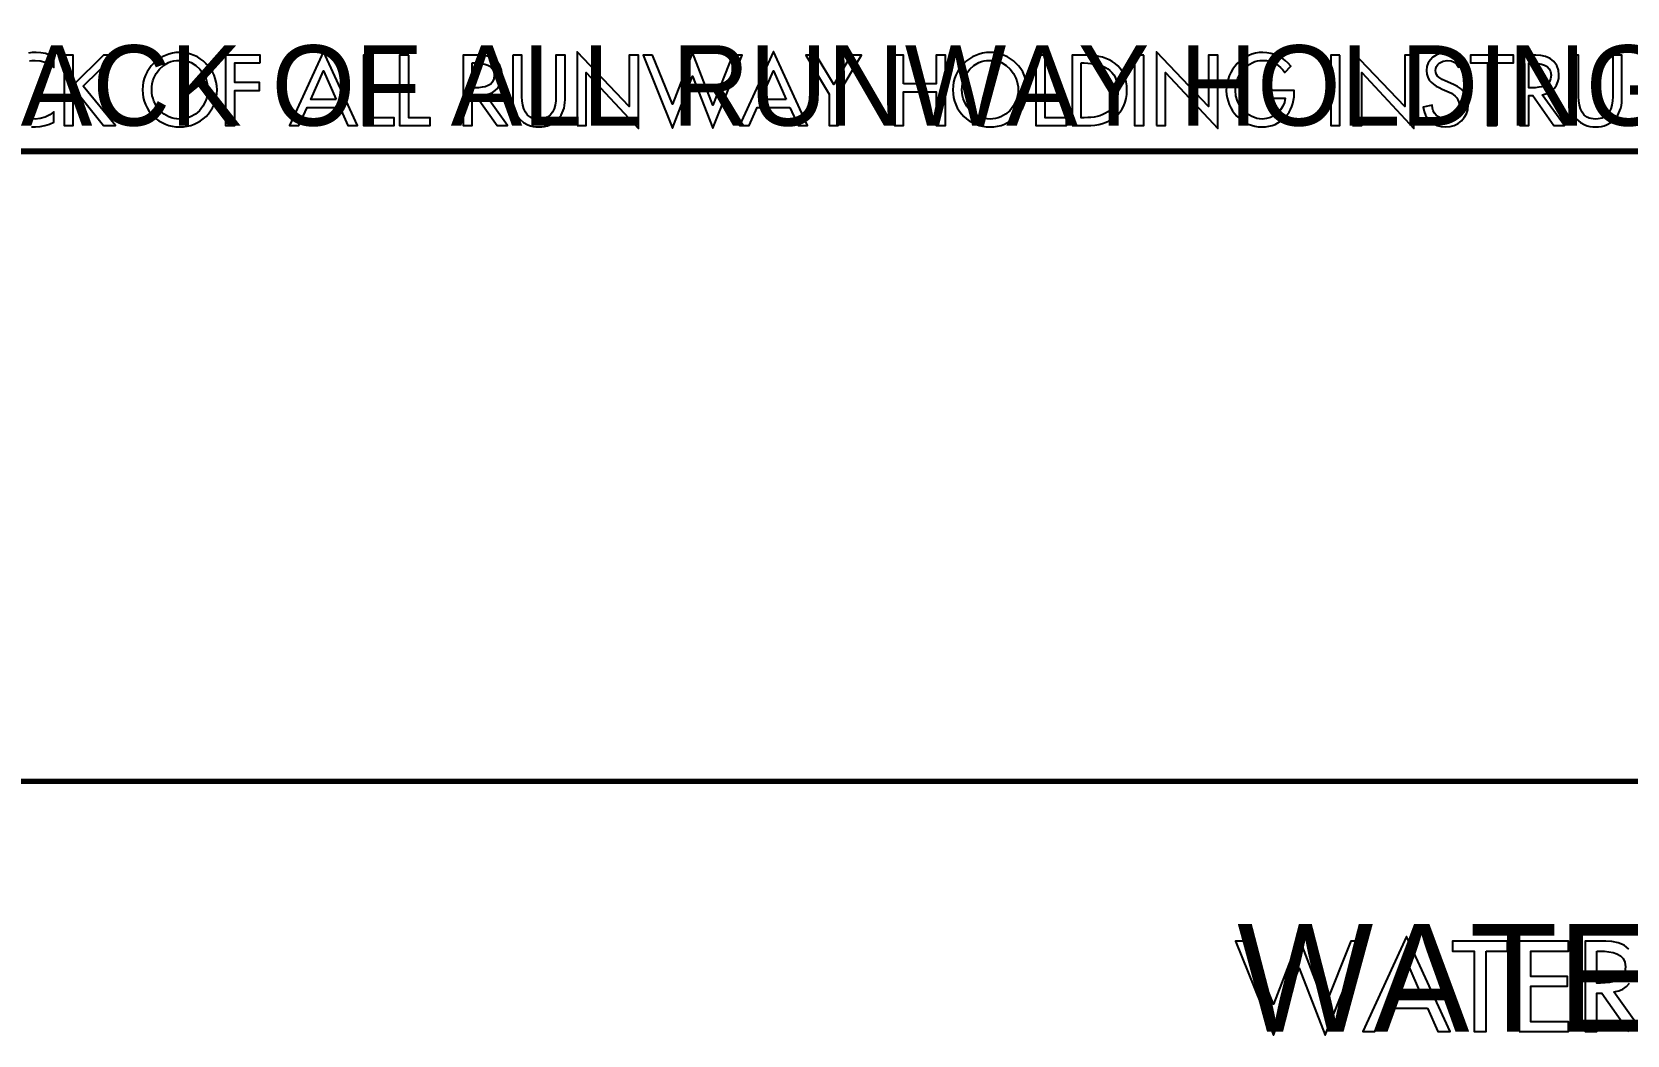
# Model space of a CAD drawing. Extents: x 0.08 to 5.7, y 0.31 to 7.95.
# Drawn here: x 2.559 to 4.113, y 0.378 to 1.356 of the extents above; entities that cross this region are included whole.
import ezdxf

# ---------------------------------------------------------------- set-up
doc = ezdxf.new("R2010")
doc.units = 0
doc.layers.get('0').update_dxf_attribs({"linetype": 'CONTINUOUS'})

msp = doc.modelspace()

# ---------------------------------------------------------------- linework, layer by layer
at = {"color": 0}
for points, const_width in [([(0.252929, 7.62446), (5.12706, 7.62446), (5.12706, 0.625543), (0.252929, 0.625543), (0.252929, 7.62446)], 0.005417), ([(2.1786, 1.23942), (4.99414, 1.23942)], 0.005833)]:
    msp.add_lwpolyline(points, dxfattribs=dict(at, const_width=const_width))
for points in [[(2.85915, 1.28223), (2.86708, 1.26443), (2.87642, 1.26443), (2.84332, 1.33664), (2.81028, 1.26443), (2.81944, 1.26443), (2.82736, 1.28223), (2.85915, 1.28223)], [(3.29764, 1.28223), (3.30556, 1.26443), (3.31472, 1.26443), (3.28168, 1.33664), (3.24858, 1.26443), (3.25792, 1.26443), (3.26585, 1.28223), (3.29764, 1.28223)], [(2.58068, 1.33111), (2.57667, 1.33317), (2.57237, 1.33458), (2.56793, 1.33539), (2.56332, 1.33572), (2.55957, 1.33556), (2.55599, 1.33502)], [(2.55697, 1.32747), (2.55957, 1.32791), (2.5625, 1.32807), (2.56739, 1.32764), (2.57221, 1.32623), (2.57667, 1.32416), (2.58068, 1.32113), (2.58068, 1.33111)], [(2.59961, 1.30387), (2.59961, 1.33317), (2.59071, 1.33317), (2.59071, 1.26443), (2.59961, 1.26443), (2.59961, 1.29373), (2.60308, 1.29709), (2.62901, 1.26443), (2.64068, 1.26443), (2.60915, 1.3029), (2.64014, 1.33317), (2.6289, 1.33317), (2.59961, 1.30387)], [(2.70335, 1.33572), (2.6996, 1.33556), (2.69613, 1.33502), (2.69265, 1.33404), (2.68929, 1.3329), (2.68608, 1.33138), (2.68321, 1.32959), (2.68039, 1.32747), (2.67779, 1.32514), (2.6754, 1.32265), (2.67333, 1.31988), (2.67156, 1.31679), (2.66986, 1.31358), (2.66863, 1.31027), (2.66775, 1.3068), (2.66721, 1.30317), (2.66694, 1.29943), (2.66721, 1.29557), (2.66775, 1.29183), (2.66863, 1.28836), (2.66986, 1.28488), (2.67139, 1.28168), (2.67318, 1.27875), (2.6754, 1.27599), (2.67763, 1.27349), (2.68028, 1.2711), (2.68306, 1.26915), (2.68608, 1.26736), (2.68929, 1.26584), (2.69249, 1.2647), (2.69596, 1.26389), (2.6996, 1.26335), (2.70335, 1.26318), (2.70692, 1.26335), (2.71056, 1.26389), (2.71403, 1.2647), (2.71724, 1.26584), (2.72043, 1.26736), (2.72347, 1.26915), (2.72624, 1.2711), (2.72889, 1.27349), (2.73113, 1.27599), (2.73335, 1.27875), (2.73514, 1.28168), (2.73665, 1.28488), (2.7379, 1.28836), (2.73876, 1.29183), (2.73931, 1.29557), (2.73958, 1.29943), (2.73931, 1.30317), (2.73876, 1.3068), (2.7379, 1.31027), (2.73665, 1.31358), (2.73503, 1.31679), (2.73318, 1.31988), (2.73113, 1.32265), (2.72874, 1.32514), (2.72613, 1.32747), (2.72331, 1.32959), (2.72043, 1.33138), (2.71724, 1.3329), (2.71386, 1.33404), (2.71039, 1.33502), (2.70692, 1.33556), (2.70335, 1.33572)], [(2.70335, 1.27083), (2.70057, 1.271), (2.69775, 1.27138), (2.69526, 1.27208), (2.69276, 1.27306), (2.68804, 1.27555), (2.68403, 1.27902), (2.68072, 1.28331), (2.67806, 1.28819), (2.67725, 1.29085), (2.67654, 1.29362), (2.67611, 1.29655), (2.676, 1.29943), (2.676, 1.30235), (2.67638, 1.30512), (2.67708, 1.30794), (2.6779, 1.31055), (2.68028, 1.31527), (2.6836, 1.31961), (2.6875, 1.32308), (2.69222, 1.32585), (2.69472, 1.32682), (2.69749, 1.32747), (2.70031, 1.32791), (2.70335, 1.32807), (2.70628, 1.32791), (2.70904, 1.32747), (2.71181, 1.32682), (2.71431, 1.32585), (2.71903, 1.32308), (2.72293, 1.31961), (2.72624, 1.31527), (2.72862, 1.31055), (2.72944, 1.30794), (2.73014, 1.30512), (2.73058, 1.30235), (2.73058, 1.29943), (2.73042, 1.29655), (2.72999, 1.29362), (2.72933, 1.29085), (2.72846, 1.28819), (2.72586, 1.28331), (2.7225, 1.27902), (2.71847, 1.27555), (2.71376, 1.27306), (2.71126, 1.27208), (2.70876, 1.27138), (2.70594, 1.271), (2.70335, 1.27083)], [(2.78168, 1.32557), (2.78168, 1.33317), (2.74794, 1.33317), (2.74794, 1.26443), (2.75678, 1.26443), (2.75678, 1.29877), (2.78082, 1.29877), (2.78082, 1.30637), (2.75678, 1.30637), (2.75678, 1.32557), (2.78168, 1.32557)], [(2.89111, 1.33317), (2.88222, 1.33317), (2.88222, 1.26443), (2.91211, 1.26443), (2.91211, 1.27208), (2.89111, 1.27208), (2.89111, 1.33317)], [(2.92638, 1.33317), (2.91749, 1.33317), (2.91749, 1.26443), (2.94737, 1.26443), (2.94737, 1.27208), (2.92638, 1.27208), (2.92638, 1.33317)], [(3.00097, 1.2946), (3.00456, 1.29541), (3.00792, 1.29682), (3.01069, 1.29877), (3.01307, 1.30111), (3.01486, 1.30387), (3.01628, 1.30707), (3.01708, 1.31044), (3.01736, 1.31391), (3.01682, 1.31863), (3.01514, 1.32308), (3.01247, 1.32693), (3.00874, 1.33002), (3.00429, 1.33181), (2.99957, 1.33279), (2.99485, 1.33306), (2.99001, 1.33317), (2.97933, 1.33317), (2.97933, 1.26443), (2.98817, 1.26443), (2.98817, 1.29373), (2.99181, 1.29373), (3.01247, 1.26443), (3.02262, 1.26443), (3.00097, 1.2946)], [(2.98817, 1.32557), (2.99056, 1.32557), (2.99388, 1.32541), (2.99724, 1.32514), (3.00043, 1.32444), (3.00347, 1.32346), (3.00597, 1.32194), (3.00803, 1.31988), (3.00933, 1.31706), (3.00971, 1.31358), (3.00933, 1.31), (3.00803, 1.30724), (3.00624, 1.30501), (3.00375, 1.30349), (3.00082, 1.30235), (2.99778, 1.30181), (2.99431, 1.30138), (2.991, 1.30138), (2.98817, 1.30138), (2.98817, 1.32557)], [(3.02778, 1.33317), (3.02778, 1.28971), (3.02778, 1.28695), (3.02821, 1.28418), (3.02875, 1.28152), (3.02946, 1.27919), (3.03168, 1.27458), (3.03456, 1.27067), (3.03819, 1.26752), (3.04249, 1.26514), (3.04497, 1.26432), (3.04753, 1.26373), (3.05029, 1.26335), (3.05317, 1.26318), (3.05599, 1.26335), (3.05875, 1.26373), (3.06142, 1.26432), (3.06375, 1.26514), (3.06803, 1.26752), (3.07183, 1.27067), (3.07471, 1.27458), (3.07682, 1.27919), (3.07764, 1.28152), (3.07818, 1.28418), (3.07844, 1.28695), (3.07861, 1.28971), (3.07861, 1.33317), (3.06972, 1.33317), (3.06972, 1.29264), (3.06961, 1.28847), (3.0689, 1.28445), (3.06793, 1.28082), (3.0664, 1.27751), (3.06418, 1.27474), (3.06125, 1.27262), (3.05957, 1.27181), (3.05761, 1.27127), (3.05556, 1.271), (3.05317, 1.27083), (3.05083, 1.271), (3.04861, 1.27127), (3.04665, 1.27181), (3.04497, 1.27262), (3.0421, 1.27474), (3.03999, 1.27751), (3.03836, 1.28082), (3.03737, 1.28445), (3.03678, 1.28847), (3.03668, 1.29264), (3.03668, 1.33317), (3.02778, 1.33317)], [(3.09028, 1.26443), (3.09918, 1.26443), (3.09918, 1.31624), (3.15001, 1.26166), (3.15001, 1.33317), (3.14111, 1.33317), (3.14111, 1.28304), (3.09028, 1.33637), (3.09028, 1.26443)], [(3.1639, 1.33317), (3.15457, 1.33317), (3.18332, 1.26194), (3.2029, 1.3125), (3.2225, 1.26194), (3.25125, 1.33317), (3.24181, 1.33317), (3.2225, 1.28429), (3.2029, 1.33572), (3.18332, 1.28527), (3.1639, 1.33317)], [(3.33599, 1.29498), (3.33599, 1.26443), (3.34483, 1.26443), (3.34483, 1.29498), (3.36735, 1.33317), (3.35747, 1.33317), (3.34044, 1.30447), (3.32335, 1.33317), (3.31332, 1.33317), (3.33599, 1.29498)], [(3.40847, 1.30512), (3.40847, 1.33317), (3.39958, 1.33317), (3.39958, 1.26443), (3.40847, 1.26443), (3.40847, 1.29753), (3.44026, 1.29753), (3.44026, 1.26443), (3.44917, 1.26443), (3.44917, 1.33317), (3.44026, 1.33317), (3.44026, 1.30512), (3.40847, 1.30512)], [(3.49262, 1.33572), (3.48904, 1.33556), (3.4854, 1.33502), (3.48193, 1.33404), (3.47862, 1.3329), (3.47553, 1.33138), (3.4725, 1.32959), (3.46972, 1.32747), (3.46707, 1.32514), (3.46474, 1.32265), (3.46263, 1.31988), (3.46083, 1.31679), (3.45931, 1.31358), (3.45806, 1.31027), (3.45708, 1.3068), (3.45654, 1.30317), (3.45637, 1.29943), (3.45654, 1.29557), (3.45708, 1.29183), (3.45806, 1.28836), (3.45915, 1.28488), (3.46072, 1.28168), (3.46263, 1.27875), (3.46474, 1.27599), (3.46707, 1.27349), (3.46957, 1.2711), (3.47239, 1.26915), (3.47542, 1.26736), (3.47862, 1.26584), (3.48193, 1.2647), (3.4854, 1.26389), (3.48888, 1.26335), (3.49262, 1.26318), (3.49625, 1.26335), (3.49983, 1.26389), (3.50331, 1.2647), (3.50667, 1.26584), (3.50971, 1.26736), (3.51281, 1.26915), (3.51557, 1.2711), (3.51818, 1.27349), (3.52056, 1.27599), (3.52262, 1.27875), (3.52447, 1.28168), (3.52599, 1.28488), (3.52724, 1.28836), (3.52806, 1.29183), (3.5286, 1.29557), (3.52886, 1.29943), (3.5286, 1.30317), (3.52806, 1.3068), (3.52724, 1.31027), (3.52599, 1.31358), (3.52447, 1.31679), (3.52251, 1.31988), (3.5204, 1.32265), (3.51807, 1.32514), (3.51557, 1.32747), (3.51264, 1.32959), (3.50971, 1.33138), (3.50651, 1.3329), (3.50319, 1.33404), (3.49983, 1.33502), (3.49625, 1.33556), (3.49262, 1.33572)], [(3.49262, 1.27083), (3.48986, 1.271), (3.48719, 1.27138), (3.4846, 1.27208), (3.4821, 1.27306), (3.47749, 1.27555), (3.47331, 1.27902), (3.47, 1.28331), (3.4675, 1.28819), (3.46653, 1.29085), (3.46582, 1.29362), (3.46544, 1.29655), (3.46528, 1.29943), (3.46544, 1.30235), (3.46571, 1.30512), (3.46636, 1.30794), (3.46724, 1.31055), (3.46957, 1.31527), (3.47293, 1.31961), (3.47678, 1.32308), (3.48156, 1.32585), (3.48415, 1.32682), (3.48682, 1.32747), (3.48958, 1.32791), (3.49262, 1.32807), (3.49556, 1.32791), (3.49832, 1.32747), (3.50108, 1.32682), (3.50364, 1.32585), (3.50836, 1.32308), (3.51238, 1.31961), (3.51557, 1.31527), (3.5179, 1.31055), (3.51878, 1.30794), (3.51942, 1.30512), (3.51986, 1.30235), (3.52001, 1.29943), (3.51986, 1.29655), (3.51942, 1.29362), (3.51878, 1.29085), (3.51779, 1.28819), (3.51514, 1.28331), (3.51183, 1.27902), (3.50776, 1.27555), (3.50319, 1.27306), (3.50054, 1.27208), (3.49804, 1.27138), (3.49528, 1.271), (3.49262, 1.27083)], [(3.54622, 1.33317), (3.53722, 1.33317), (3.53722, 1.26443), (3.56722, 1.26443), (3.56722, 1.27208), (3.54622, 1.27208), (3.54622, 1.33317)], [(3.57249, 1.26443), (3.58681, 1.26443), (3.59082, 1.26459), (3.59472, 1.26497), (3.59847, 1.26568), (3.60211, 1.26655), (3.60558, 1.2678), (3.60872, 1.26915), (3.61182, 1.271), (3.61458, 1.27289), (3.61708, 1.27528), (3.61931, 1.27778), (3.62125, 1.28071), (3.62294, 1.28375), (3.62418, 1.28722), (3.62517, 1.29096), (3.62582, 1.29487), (3.62597, 1.29915), (3.62582, 1.30333), (3.62517, 1.30724), (3.62418, 1.31082), (3.62294, 1.31418), (3.62125, 1.31722), (3.61931, 1.31999), (3.61697, 1.32265), (3.61442, 1.32487), (3.61165, 1.32682), (3.60861, 1.32845), (3.60542, 1.32986), (3.60211, 1.33111), (3.59847, 1.33192), (3.59483, 1.33263), (3.59099, 1.33306), (3.58708, 1.33317), (3.57249, 1.33317), (3.57249, 1.26443)], [(3.58138, 1.32557), (3.58442, 1.32557), (3.58778, 1.32541), (3.59082, 1.32514), (3.59403, 1.32487), (3.59694, 1.32416), (3.59972, 1.32335), (3.60249, 1.32237), (3.60499, 1.32113), (3.60736, 1.31972), (3.60943, 1.31803), (3.61139, 1.31613), (3.61307, 1.31391), (3.61442, 1.31152), (3.61556, 1.30876), (3.61637, 1.30572), (3.61697, 1.30252), (3.61708, 1.29877), (3.61697, 1.29514), (3.61637, 1.29194), (3.61556, 1.2889), (3.61442, 1.28613), (3.61307, 1.28375), (3.61139, 1.28152), (3.60943, 1.27957), (3.60736, 1.27794), (3.60499, 1.27653), (3.60249, 1.27528), (3.59972, 1.27414), (3.59694, 1.27349), (3.59403, 1.27279), (3.59082, 1.27235), (3.58778, 1.27224), (3.58442, 1.27208), (3.58138, 1.27208), (3.58138, 1.32557)], [(3.64236, 1.33317), (3.63346, 1.33317), (3.63346, 1.26443), (3.64236, 1.26443), (3.64236, 1.33317)], [(3.65474, 1.26443), (3.66363, 1.26443), (3.66363, 1.31624), (3.71446, 1.26166), (3.71446, 1.33317), (3.70557, 1.33317), (3.70557, 1.28304), (3.65474, 1.33637), (3.65474, 1.26443)], [(3.76264, 1.29877), (3.76264, 1.29112), (3.78, 1.29112), (3.77946, 1.28711), (3.77794, 1.28331), (3.77572, 1.27984), (3.77279, 1.2768), (3.76942, 1.27431), (3.76585, 1.27235), (3.76193, 1.27127), (3.75792, 1.27083), (3.75526, 1.271), (3.75265, 1.27138), (3.75017, 1.27224), (3.74761, 1.27322), (3.74322, 1.27582), (3.73931, 1.27946), (3.73611, 1.28364), (3.73372, 1.28836), (3.73221, 1.29335), (3.73167, 1.29861), (3.73182, 1.30165), (3.73221, 1.30458), (3.73292, 1.30735), (3.73372, 1.31011), (3.73628, 1.31516), (3.73958, 1.31944), (3.74349, 1.32308), (3.74804, 1.32568), (3.75054, 1.32682), (3.75319, 1.32747), (3.75586, 1.32791), (3.75863, 1.32807), (3.76183, 1.32791), (3.76471, 1.3272), (3.76779, 1.32623), (3.77056, 1.32487), (3.77322, 1.32308), (3.77572, 1.32113), (3.77794, 1.31874), (3.77983, 1.31624), (3.78554, 1.32237), (3.78293, 1.32541), (3.78, 1.32807), (3.77696, 1.3304), (3.77349, 1.33225), (3.76986, 1.33377), (3.76611, 1.33485), (3.76221, 1.33539), (3.75836, 1.33572), (3.75472, 1.33556), (3.75125, 1.33502), (3.74778, 1.33404), (3.74457, 1.33279), (3.74154, 1.33127), (3.73861, 1.32943), (3.73583, 1.3272), (3.73335, 1.32487), (3.73096, 1.32221), (3.72889, 1.31928), (3.72711, 1.31624), (3.72569, 1.31304), (3.72444, 1.30957), (3.72347, 1.30599), (3.72304, 1.30225), (3.72276, 1.29834), (3.72304, 1.29487), (3.72347, 1.2914), (3.72444, 1.28819), (3.72553, 1.28488), (3.72711, 1.28179), (3.72874, 1.27902), (3.73085, 1.27626), (3.73307, 1.27376), (3.73557, 1.27138), (3.73817, 1.26931), (3.741, 1.26752), (3.74403, 1.26595), (3.74724, 1.26487), (3.75054, 1.26389), (3.7539, 1.26335), (3.75738, 1.26318), (3.76085, 1.26335), (3.76417, 1.26389), (3.76736, 1.26459), (3.77029, 1.26568), (3.77306, 1.26709), (3.77572, 1.26877), (3.77806, 1.27056), (3.78028, 1.27262), (3.78222, 1.27501), (3.78401, 1.27751), (3.78543, 1.28027), (3.78668, 1.28304), (3.78765, 1.28613), (3.78836, 1.28928), (3.7889, 1.29264), (3.78901, 1.29612), (3.78901, 1.29877), (3.76264, 1.29877)], [(3.8335, 1.33317), (3.8246, 1.33317), (3.8246, 1.26443), (3.8335, 1.26443), (3.8335, 1.33317)], [(3.84581, 1.26443), (3.85471, 1.26443), (3.85471, 1.31624), (3.90554, 1.26166), (3.90554, 1.33317), (3.89665, 1.33317), (3.89665, 1.28304), (3.84581, 1.33637), (3.84581, 1.26443)], [(3.95611, 1.32568), (3.95458, 1.32791), (3.95281, 1.33002), (3.95085, 1.33165), (3.94862, 1.33306), (3.94624, 1.33415), (3.94374, 1.33502), (3.94114, 1.33556), (3.93821, 1.33572), (3.93446, 1.33539), (3.93072, 1.33458), (3.92725, 1.33306), (3.92404, 1.33111), (3.92156, 1.32861), (3.91943, 1.32557), (3.91818, 1.3221), (3.91775, 1.31803), (3.91808, 1.31456), (3.91906, 1.31152), (3.92042, 1.30887), (3.92236, 1.30664), (3.92469, 1.30474), (3.92725, 1.3029), (3.93001, 1.30154), (3.93294, 1.30013), (3.93767, 1.29807), (3.94206, 1.29595), (3.94586, 1.29319), (3.94737, 1.2915), (3.94846, 1.28961), (3.94933, 1.28722), (3.9496, 1.28456), (3.94933, 1.28196), (3.94862, 1.2793), (3.94749, 1.27696), (3.94596, 1.27501), (3.94417, 1.27322), (3.94194, 1.27192), (3.93956, 1.2711), (3.93696, 1.27083), (3.93419, 1.2711), (3.93164, 1.27181), (3.92947, 1.27306), (3.92736, 1.27458), (3.92567, 1.27653), (3.92443, 1.27886), (3.92378, 1.28141), (3.92344, 1.28429), (3.91461, 1.28233), (3.91558, 1.27832), (3.91694, 1.27458), (3.91917, 1.27127), (3.92182, 1.26845), (3.92486, 1.26628), (3.92833, 1.26459), (3.93207, 1.26362), (3.93608, 1.26318), (3.94069, 1.26362), (3.94488, 1.2647), (3.94862, 1.26655), (3.95193, 1.26904), (3.95458, 1.27224), (3.95665, 1.27582), (3.9579, 1.28), (3.9585, 1.28456), (3.95806, 1.28874), (3.95708, 1.29237), (3.95557, 1.29557), (3.95344, 1.29818), (3.95085, 1.30056), (3.94792, 1.30263), (3.94461, 1.30431), (3.94114, 1.30599), (3.93608, 1.30794), (3.93294, 1.30946), (3.92974, 1.31152), (3.9285, 1.31277), (3.92751, 1.31429), (3.92681, 1.31613), (3.92665, 1.31803), (3.92692, 1.32026), (3.92763, 1.32221), (3.92876, 1.32389), (3.93028, 1.32541), (3.93403, 1.32737), (3.93804, 1.32807), (3.94168, 1.32764), (3.94461, 1.32639), (3.94694, 1.32433), (3.949, 1.3214), (3.95611, 1.32568)], [(3.98594, 1.32557), (4.00239, 1.32557), (4.00239, 1.33317), (3.96072, 1.33317), (3.96072, 1.32557), (3.97711, 1.32557), (3.97711, 1.26443), (3.98594, 1.26443), (3.98594, 1.32557)], [(4.03043, 1.2946), (4.03401, 1.29541), (4.03722, 1.29682), (4.04015, 1.29877), (4.04249, 1.30111), (4.04432, 1.30387), (4.04568, 1.30707), (4.04656, 1.31044), (4.04682, 1.31391), (4.04622, 1.31863), (4.0446, 1.32308), (4.04183, 1.32693), (4.03819, 1.33002), (4.03375, 1.33181), (4.02903, 1.33279), (4.02431, 1.33306), (4.01942, 1.33317), (4.00863, 1.33317), (4.00863, 1.26443), (4.01764, 1.26443), (4.01764, 1.29373), (4.02126, 1.29373), (4.04194, 1.26443), (4.05208, 1.26443), (4.03043, 1.2946)], [(4.01764, 1.32557), (4.01986, 1.32557), (4.02322, 1.32541), (4.02669, 1.32514), (4.02983, 1.32444), (4.03276, 1.32346), (4.03543, 1.32194), (4.03738, 1.31988), (4.03874, 1.31706), (4.03917, 1.31358), (4.03874, 1.31), (4.03749, 1.30724), (4.03554, 1.30501), (4.03321, 1.30349), (4.03028, 1.30235), (4.02707, 1.30181), (4.02376, 1.30138), (4.0204, 1.30138), (4.01764, 1.30138), (4.01764, 1.32557)], [(4.05707, 1.33317), (4.05707, 1.28971), (4.05724, 1.28695), (4.05761, 1.28418), (4.05821, 1.28152), (4.05886, 1.27919), (4.06099, 1.27458), (4.06392, 1.27067), (4.06765, 1.26752), (4.07194, 1.26514), (4.07443, 1.26432), (4.07693, 1.26373), (4.07969, 1.26335), (4.08263, 1.26318), (4.08539, 1.26335), (4.08822, 1.26373), (4.09071, 1.26432), (4.09321, 1.26514), (4.0975, 1.26752), (4.10124, 1.27067), (4.10417, 1.27458), (4.10622, 1.27919), (4.1071, 1.28152), (4.10764, 1.28418), (4.10792, 1.28695), (4.10807, 1.28971), (4.10807, 1.33317), (4.09918, 1.33317), (4.09918, 1.29264), (4.0989, 1.28847), (4.09831, 1.28445), (4.09739, 1.28082), (4.09581, 1.27751), (4.09358, 1.27474), (4.09071, 1.27262), (4.08903, 1.27181), (4.08708, 1.27127), (4.08501, 1.271), (4.08263, 1.27083), (4.08029, 1.271), (4.07807, 1.27127), (4.07611, 1.27181), (4.07443, 1.27262), (4.0715, 1.27474), (4.06928, 1.27751), (4.06776, 1.28082), (4.06679, 1.28445), (4.06625, 1.28847), (4.06597, 1.29264), (4.06597, 1.33317), (4.05707, 1.33317)], [(2.85558, 1.28988), (2.83094, 1.28988), (2.84332, 1.31776), (2.85558, 1.28988)], [(3.29406, 1.28988), (3.26942, 1.28988), (3.28168, 1.31776), (3.29406, 1.28988)], [(2.55886, 1.26335), (2.56267, 1.26318), (2.56722, 1.26346), (2.57194, 1.26443), (2.57656, 1.26584), (2.58068, 1.2679), (2.58068, 1.27805), (2.57667, 1.27501), (2.5721, 1.27262), (2.56739, 1.27127), (2.56233, 1.27083), (2.55946, 1.271), (2.55664, 1.27138)], [(3.74376, 0.469835), (3.73167, 0.469835), (3.76861, 0.37831), (3.79389, 0.443468), (3.81901, 0.37831), (3.85596, 0.469835), (3.84392, 0.469835), (3.81901, 0.407064), (3.79389, 0.473199), (3.76878, 0.408475), (3.74376, 0.469835)], [(3.91862, 0.40446), (3.92876, 0.381674), (3.94069, 0.381674), (3.89822, 0.474447), (3.85568, 0.381674), (3.86751, 0.381674), (3.87776, 0.40446), (3.91862, 0.40446)], [(3.97586, 0.460124), (3.99681, 0.460124), (3.99681, 0.469835), (3.94319, 0.469835), (3.94319, 0.460124), (3.96431, 0.460124), (3.96431, 0.381674), (3.97586, 0.381674), (3.97586, 0.460124)], [(4.00792, 0.381674), (4.05599, 0.381674), (4.05599, 0.391385), (4.01942, 0.391385), (4.01942, 0.425836), (4.05501, 0.425836), (4.05501, 0.435547), (4.01942, 0.435547), (4.01942, 0.460124), (4.05599, 0.460124), (4.05599, 0.469835), (4.00792, 0.469835), (4.00792, 0.381674)], [(4.11501, 0.461968), (4.11029, 0.465821), (4.1046, 0.468207), (4.09847, 0.469456), (4.09233, 0.469835), (4.0861, 0.469835), (4.07237, 0.469835), (4.07237, 0.381674), (4.08376, 0.381674), (4.08376, 0.419163), (4.08849, 0.419163), (4.11501, 0.381674)], [(4.08376, 0.460124), (4.08681, 0.460124), (4.0911, 0.460015), (4.09543, 0.459581), (4.09961, 0.458768), (4.10335, 0.457519), (4.10667, 0.455567), (4.10932, 0.4528), (4.11094, 0.449328), (4.11154, 0.444715), (4.11094, 0.440158), (4.10943, 0.436524), (4.10693, 0.433757), (4.10374, 0.431803), (4.10015, 0.430393), (4.09614, 0.429579), (4.09179, 0.429144), (4.08735, 0.429036), (4.08376, 0.429036), (4.08376, 0.460124)], [(3.91401, 0.414279), (3.88238, 0.414279), (3.89822, 0.450304), (3.91401, 0.414279)], [(4.10026, 0.42041), (4.10499, 0.421386), (4.10906, 0.423178), (4.11263, 0.425672), (4.11567, 0.428765)], [(4.12804, 0.381674), (4.10026, 0.42041)]]:
    msp.add_lwpolyline(points, dxfattribs=at)

# ---------------------------------------------------------------- texts
for s, height, p in [('READBACK OF ALL RUNWAY HOLDING INSTRUCTIONS IS REQUIRED.', 0.0783074, (2.18758, 1.26447)), ('WATERLOO RGNL', 0.105086, (3.73333, 0.381608))]:
    msp.add_text(s, height=height, dxfattribs=at).set_placement(p)

doc.saveas('drawing.dxf')
